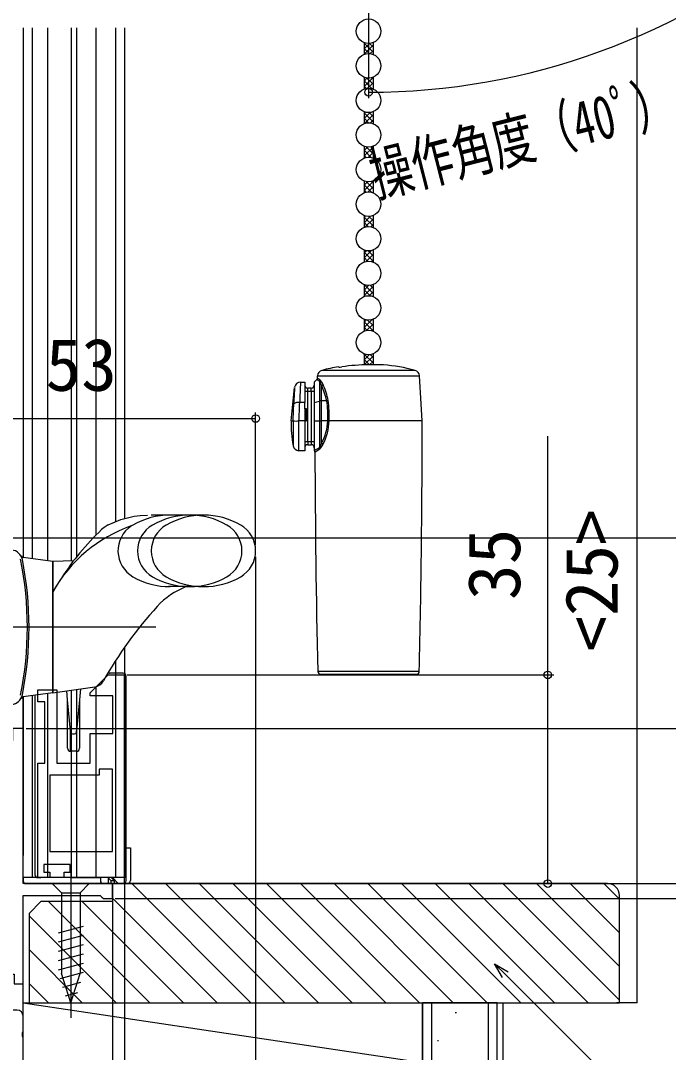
# Model space of a CAD drawing. Units: millimetres, scale not verified. Extents: x -525 to 525, y -783 to 778.
# Drawn here: x -250.4 to -141.8, y 69 to 242 of the extents above; entities that cross this region are included whole.
import ezdxf
from ezdxf.enums import TextEntityAlignment as Align

# ---------------------------------------------------------------- set-up
doc = ezdxf.new("R2010")
doc.units = ezdxf.units.MM
doc.header["$LTSCALE"] = 4
for name, color, linetype in [('0-2_YKK_11', 7, 'Continuous'), ('0-3_YKK_11E', 7, 'Continuous'), ('0-4_YKK_12', 2, 'Continuous'), ('0-5_YKK_13', 4, 'Continuous'), ('0-7_YKK_D', 6, 'Continuous'), ('0-9_YSS_K', 3, 'Continuous'), ('0-A_YSS_KE', 3, 'Continuous')]:
    doc.layers.add(name, color=color, linetype=linetype)
doc.styles.add('ＭＳ ゴシック', font='')
doc.styles.get('ＭＳ ゴシック').set_extended_font_data('MS Gothic')

msp = doc.modelspace()

# ---------------------------------------------------------------- linework, layer by layer
at = {"layer": '0-2_YKK_11'}
for points in [[(-251, 76.1), (-253.9, 76.1), (-253.9, 82.1), (-251.5, 82.1), (-251.5, 80.5), (-250, 80.5), (-250, 95.3), (-237.091, 95.3), (-236.796, 95.05), (-236.5, 94.8), (-235, 94.8), (-235, 97.3), (-250, 97.3), (-250, 123.3), (-251.8, 123.3), (-251.8, 121.3), (-260, 121.3), (-260, 118)], [(-364, 67.3), (-303.4, 67.3), (-303.4, 39.3), (-300, 39.3), (-300, 41.2), (-300.5, 41.7), (-301, 42.2), (-301, 67.3), (-250, 67.3), (-250, 71.542), (-250.12, 71.725), (-250.12, 72.275), (-250, 72.458), (-250, 75.1)]]:
    msp.add_lwpolyline(points, dxfattribs=at)
msp.add_arc((-251, 75.1), 1, 0.00001, 89.99999, dxfattribs=at)
at = {"layer": '0-3_YKK_11E'}
for points in [[(-233.031, 132.3), (-233.031, 97.3), (-234.031, 97.3), (-235.031, 98.3), (-243.131, 98.3), (-243.131, 99.2), (-242.131, 99.2), (-242.131, 100.5), (-246.531, 100.5), (-246.531, 99.2), (-245.531, 99.2), (-245.531, 98.3), (-247.531, 98.3), (-247.531, 117.5), (-246.331, 117.5), (-246.331, 127.8), (-247.531, 127.8), (-247.531, 129.8), (-244.331, 129.8), (-244.331, 117.5), (-238.731, 117.5), (-238.731, 122.5), (-234.931, 122.5), (-234.931, 128.8), (-238.731, 128.8), (-238.731, 129.3), (-235.731, 132.3)], [(-235.031, 102.7), (-235.031, 116.5), (-237.231, 116.5), (-237.231, 115.5), (-245.531, 115.5), (-245.531, 102.7)]]:
    msp.add_lwpolyline(points, close=True, dxfattribs=at)
at = {"layer": '0-4_YKK_12'}
for p, q in [((-250, 240.8), (-250, 152.003)), ((-248.5, 240.8), (-248.5, 151.79)), ((-245.9, 240.8), (-245.9, 151.426)), ((-241.95, 240.8), (-241.95, 151.406)), ((-241.05, 240.8), (-241.05, 152.065)), ((-237.8, 240.8), (-237.8, 155.731)), ((-234.5, 240.8), (-234.5, 158.018)), ((-233.003, 240.8), (-233.001, 158.569)), ((-233, 136.922), (-233, 98.3)), ((-234.5, 134.677), (-234.5, 98.3)), ((-241.05, 129.855), (-241.05, 98.3)), ((-237.8, 130.321), (-237.8, 98.3)), ((-250, 128.597), (-250, 102.003)), ((-250, 102.003), (-250, 128.597)), ((-248.5, 128.808), (-248.5, 98.3)), ((-245.9, 129.173), (-245.9, 98.3)), ((-241.95, 129.729), (-241.95, 98.3)), ((-233, 98.3), (-250, 98.3)), ((-250, 75.1), (-250, 81))]:
    msp.add_line(p, q, dxfattribs=at)
at = {"layer": '0-5_YKK_13'}
for p, q in [((-192.818, 238.342), (-192.818, 236.358)), ((-192.818, 238.183), (-192.701, 238.3)), ((-192.818, 238.238), (-191.318, 236.738)), ((-192.818, 237.285), (-191.895, 238.207)), ((-192.818, 236.386), (-191.318, 237.886)), ((-192.818, 237.34), (-191.976, 236.498)), ((-191.89, 238.208), (-191.318, 237.636)), ((-191.318, 238.342), (-191.318, 236.358)), ((-192.818, 236.442), (-192.757, 236.381)), ((-191.822, 236.485), (-191.318, 236.988)), ((-192.818, 232.542), (-192.818, 230.558)), ((-192.818, 230.998), (-191.318, 232.498)), ((-192.818, 231.896), (-192.301, 232.413)), ((-192.818, 231.952), (-191.48, 230.614)), ((-192.394, 232.426), (-191.318, 231.35)), ((-191.539, 232.469), (-191.318, 232.248)), ((-191.318, 232.542), (-191.318, 230.558)), ((-192.818, 231.054), (-192.432, 230.668)), ((-192.224, 230.694), (-191.318, 231.6)), ((-191.424, 230.596), (-191.318, 230.702)), ((-192.818, 226.742), (-192.818, 224.758)), ((-192.818, 226.508), (-192.644, 226.682)), ((-191.318, 226.742), (-191.318, 224.758)), ((-192.818, 225.61), (-191.812, 226.616)), ((-192.818, 226.564), (-191.318, 225.064)), ((-192.818, 225.666), (-192.052, 224.9)), ((-192.745, 224.785), (-191.318, 226.212)), ((-191.959, 226.603), (-191.318, 225.962)), ((-191.756, 224.876), (-191.318, 225.314)), ((-192.818, 224.768), (-192.811, 224.761)), ((-192.818, 220.942), (-192.818, 218.958)), ((-192.818, 219.324), (-191.318, 220.824)), ((-192.818, 220.222), (-192.234, 220.807)), ((-192.818, 220.278), (-191.582, 219.041)), ((-192.485, 220.843), (-191.318, 219.676)), ((-192.146, 219.099), (-191.318, 219.926)), ((-191.599, 220.854), (-191.318, 220.574)), ((-191.318, 220.942), (-191.318, 218.958)), ((-192.818, 219.38), (-192.494, 219.055)), ((-191.369, 218.977), (-191.318, 219.028)), ((-192.818, 215.142), (-192.818, 213.158)), ((-192.818, 213.524), (-191.318, 215.024)), ((-192.818, 214.422), (-192.234, 215.007)), ((-192.485, 215.043), (-191.318, 213.876)), ((-191.599, 215.054), (-191.318, 214.774)), ((-191.318, 215.142), (-191.318, 213.158)), ((-192.818, 214.478), (-191.582, 213.241)), ((-192.818, 213.58), (-192.494, 213.255)), ((-192.146, 213.299), (-191.318, 214.126)), ((-191.369, 213.177), (-191.318, 213.228)), ((-192.818, 209.342), (-192.818, 207.358)), ((-192.818, 209.034), (-192.586, 209.266)), ((-192.818, 208.136), (-191.725, 209.229)), ((-192.818, 209.09), (-191.318, 207.59)), ((-192.818, 208.192), (-192.126, 207.499)), ((-192.636, 207.42), (-191.318, 208.738)), ((-192.031, 209.2), (-191.318, 208.488)), ((-191.693, 207.465), (-191.318, 207.84)), ((-191.318, 209.342), (-191.318, 207.358)), ((-192.818, 203.542), (-192.818, 201.558)), ((-192.818, 202.221), (-191.581, 203.459)), ((-192.818, 203.119), (-192.493, 203.445)), ((-192.818, 203.175), (-191.318, 201.675)), ((-192.484, 201.657), (-191.318, 202.823)), ((-192.146, 203.401), (-191.318, 202.573)), ((-191.37, 203.523), (-191.318, 203.471)), ((-191.318, 203.542), (-191.318, 201.558)), ((-192.818, 202.277), (-192.234, 201.693)), ((-191.598, 201.645), (-191.318, 201.925)), ((-192.818, 197.742), (-192.818, 195.758)), ((-192.818, 197.731), (-192.81, 197.739)), ((-192.818, 196.833), (-192.051, 197.6)), ((-192.818, 195.935), (-191.318, 197.435)), ((-192.747, 197.716), (-191.318, 196.287)), ((-191.757, 197.624), (-191.318, 197.185)), ((-191.318, 197.742), (-191.318, 195.758)), ((-192.818, 196.889), (-191.813, 195.884)), ((-192.818, 195.991), (-192.645, 195.817)), ((-191.958, 195.897), (-191.318, 196.537)), ((-192.818, 191.942), (-192.818, 189.958)), ((-192.818, 190.547), (-191.479, 191.887)), ((-192.818, 191.445), (-192.431, 191.832)), ((-192.818, 191.501), (-191.318, 190.001)), ((-192.818, 190.603), (-192.302, 190.087)), ((-192.393, 190.074), (-191.318, 191.149)), ((-192.225, 191.806), (-191.318, 190.899)), ((-191.425, 191.904), (-191.318, 191.797)), ((-191.318, 191.942), (-191.318, 189.958)), ((-191.539, 190.03), (-191.318, 190.251)), ((-192.818, 186.142), (-192.818, 184.291)), ((-192.818, 186.057), (-192.756, 186.119)), ((-192.818, 186.113), (-191.318, 184.613)), ((-192.818, 185.159), (-191.975, 186.002)), ((-192.818, 185.215), (-191.896, 184.293)), ((-192.788, 184.291), (-191.318, 185.761)), ((-191.822, 186.015), (-191.318, 185.511)), ((-191.318, 186.142), (-191.318, 184.3)), ((-197.068, 183.917), (-197.068, 183.985)), ((-192.818, 184.317), (-192.793, 184.291)), ((-189.568, 184.3), (-192.068, 184.3)), ((-191.889, 184.292), (-191.318, 184.863)), ((-201.168, 181.404), (-200.73, 181.842)), ((-200.643, 182.033), (-200.614, 182.472)), ((-200.614, 182.472), (-183.522, 182.472)), ((-184.26, 183.37), (-199.877, 183.37)), ((-205.068, 174.904), (-204.466, 180.498)), ((-203.471, 181.404), (-202.768, 181.404)), ((-202.768, 181.404), (-202.768, 177.984)), ((-202.268, 179.904), (-202.268, 180.404)), ((-201.668, 180.404), (-202.268, 180.404)), ((-201.668, 179.904), (-201.668, 180.404)), ((-201.168, 181.404), (-201.168, 177.984)), ((-200.315, 181.595), (-200.315, 178.223)), ((-199.961, 178.264), (-199.961, 180.787)), ((-202.768, 179.904), (-202.268, 179.904)), ((-202.268, 171.404), (-202.268, 179.904)), ((-202.268, 179.904), (-201.668, 179.904)), ((-201.668, 179.904), (-201.168, 179.904)), ((-201.168, 177.984), (-200.315, 178.223)), ((-200.315, 178.223), (-200.315, 174.904)), ((-199.084, 178.264), (-199.961, 178.264)), ((-199.961, 174.904), (-199.961, 178.264)), ((-202.768, 176.904), (-202.768, 174.904)), ((-201.168, 177.984), (-201.168, 174.904)), ((-205.068, 174.904), (-204.722, 174.904)), ((-204.722, 174.904), (-204.722, 174.904)), ((-204.722, 174.904), (-204.722, 170.739)), ((-203.736, 174.9), (-203.735, 174.904)), ((-203.736, 169.904), (-203.736, 174.9)), ((-202.768, 174.904), (-203.735, 174.904)), ((-202.768, 174.904), (-202.768, 169.904)), ((-201.168, 174.904), (-200.315, 174.904)), ((-201.168, 174.904), (-201.168, 169.904)), ((-200.315, 174.904), (-199.961, 174.904)), ((-200.315, 174.904), (-200.315, 170.382)), ((-198.909, 174.904), (-199.961, 174.904)), ((-199.961, 171.145), (-199.961, 174.904)), ((-198.909, 174.904), (-198.689, 174.904)), ((-183.068, 174.904), (-198.688, 174.904)), ((-202.268, 171.404), (-202.768, 171.404)), ((-202.268, 171.404), (-202.268, 170.904)), ((-201.668, 171.404), (-201.668, 170.904)), ((-201.168, 171.404), (-201.668, 171.404)), ((-202.768, 169.904), (-203.736, 169.904)), ((-202.268, 170.904), (-201.668, 170.904)), ((-201.148, 169.884), (-201.168, 169.904)), ((-219.75, 159.1), (-228.501, 159.1)), ((-236.845, 156.663), (-236.838, 156.667)), ((-245, 151.3), (-249.987, 152.001)), ((-241.548, 151.42), (-245, 151.3)), ((-245, 151.3), (-245, 129.3)), ((-245, 129.3), (-245, 151.3)), ((-227.745, 140.3), (-277.779, 140.3)), ((-235.492, 132.6), (-235.773, 132.6)), ((-235.492, 132.6), (-235.431, 132.6)), ((-235.492, 132.597), (-235.492, 132.6)), ((-233.231, 132.6), (-235.431, 132.6)), ((-232.731, 97.8), (-232.731, 132.1)), ((-183.557, 132.893), (-200.58, 132.893)), ((-200.08, 132.404), (-184.057, 132.404)), ((-245, 129.3), (-237.991, 130.285)), ((-240.353, 129.953), (-240.531, 128.112)), ((-245, 129.3), (-249.987, 128.599)), ((-248.031, 128.874), (-248.031, 98.8)), ((-242.531, 128.112), (-242.676, 129.627)), ((-242.531, 120), (-242.531, 128.112)), ((-240.531, 128.112), (-241.031, 122.92)), ((-240.531, 128.112), (-240.531, 120)), ((-242.031, 122.92), (-242.007, 122.672)), ((-241.054, 122.672), (-241.031, 122.92)), ((-241.031, 122.92), (-241.031, 119.5)), ((-241.708, 122.4), (-241.353, 122.4)), ((-241.031, 119.5), (-242.031, 119.5)), ((-233, 103.3), (-232, 103.3)), ((-232.8, 103.3), (-232.8, 98.3)), ((-232, 103.3), (-232, 97.8)), ((-242, 99.8), (-242, 74.8)), ((-237.6, 98.3), (-250, 98.3)), ((-250, 98.3), (-250, 97.8)), ((-249.5, 97.3), (-232.5, 97.3)), ((-247.531, 98.3), (-247.426, 98.3)), ((-247.426, 98.3), (-247.168, 98.3)), ((-247.168, 98.3), (-247.031, 98.3)), ((-242.131, 98.3), (-241.631, 98.3)), ((-241.631, 98.3), (-237.031, 98.3)), ((-238.9, 97.3), (-240.45, 95.75)), ((-235.257, 98.3), (-237.031, 98.3)), ((-237.031, 98.3), (-237.031, 97.8)), ((-236.531, 97.3), (-235.755, 97.3)), ((-235.782, 98.3), (-235.755, 98.274)), ((-235.256, 97.8), (-234.731, 97.8)), ((-235.256, 97.3), (-235.256, 97.8)), ((-235.256, 97.3), (-234.731, 97.3)), ((-234.731, 97.8), (-235.031, 98.1)), ((-232.8, 98.3), (-234.7, 98.3)), ((-243.55, 95.75), (-243.55, 82.216)), ((-240.45, 95.75), (-240.45, 82.216)), ((-239.9, 90.131), (-244.1, 89.006)), ((-239.9, 88.579), (-244.1, 87.453)), ((-239.9, 87.026), (-244.1, 85.9)), ((-239.9, 85.473), (-244.1, 84.347)), ((-239.9, 83.92), (-244.1, 82.794)), ((-239.9, 82.367), (-243.841, 81.311)), ((-242, 77.3), (-243.55, 82.216)), ((-242, 77.3), (-243.55, 82.216)), ((-242, 77.3), (-240.45, 82.216)), ((-240.353, 80.692), (-243.39, 79.879)), ((-240.888, 78.996), (-242.938, 78.447))]:
    msp.add_line(p, q, dxfattribs=at)
for points in [[(-200.73, 181.841), (-200.731, 181.842), (-200.704, 181.824), (-200.626, 181.775), (-200.496, 181.696), (-200.315, 181.595)], [(-200.242, 181.762), (-200.537, 181.956), (-200.616, 182.013), (-200.643, 182.034), (-200.643, 182.033)], [(-200.315, 181.595), (-200.156, 181.307), (-199.961, 180.787)], [(-204.577, 178.555), (-204.585, 178.367), (-204.608, 177.77)], [(-201.668, 179.904), (-201.668, 171.404), (-202.268, 171.404)], [(-202.768, 176.904), (-202.768, 177.984), (-203.614, 177.984)], [(-202.768, 174.904), (-202.468, 174.904), (-202.468, 176.904), (-202.768, 176.904)], [(-200.315, 170.382), (-200.598, 170.236), (-200.827, 170.1), (-201, 169.987), (-201.109, 169.912), (-201.148, 169.885), (-201.144, 169.888)], [(-201.057, 169.676), (-201.06, 169.674), (-201.022, 169.704), (-200.923, 169.781), (-200.764, 169.9), (-200.539, 170.051), (-200.254, 170.219)], [(-199.961, 171.145), (-200.157, 170.648), (-200.315, 170.382)], [(-235.714, 157.448), (-233.632, 158.365), (-231.378, 158.929), (-230.37, 159.056), (-229.156, 159.112)], [(-235.723, 157.448), (-235.9, 157.347), (-236.074, 157.24), (-236.244, 157.128), (-236.411, 157.009), (-236.632, 156.84), (-236.846, 156.66)], [(-235.723, 157.448), (-235.9, 157.347), (-236.074, 157.24), (-236.244, 157.128), (-236.411, 157.009), (-236.632, 156.84), (-236.838, 156.667)], [(-219.75, 147.1), (-222.634, 147.1), (-225.625, 147.1)], [(-242.031, 119.5), (-242.031, 122.92), (-242.531, 128.112)], [(-238.9, 97.3), (-245.1, 97.3), (-243.55, 95.75), (-240.45, 95.75)], [(-235.755, 98.274), (-235.755, 97.3), (-235.256, 97.3)], [(-235.031, 98.1), (-235.031, 98.074), (-235.257, 98.3)], [(-234.731, 97.8), (-234.731, 97.3), (-233.231, 97.3)]]:
    msp.add_lwpolyline(points, dxfattribs=at)
for centre in [(-192.068, 240.25), (-192.068, 234.45), (-192.068, 228.65), (-192.068, 222.85), (-192.068, 217.05), (-192.068, 211.25), (-192.068, 205.45), (-192.068, 199.65), (-192.068, 193.85), (-192.068, 188.05)]:
    msp.add_circle(centre, 2.05, dxfattribs=at)
for centre, radius, start, end in [((-192.068, 154.404), 30, 99.59407, 105.08664), ((-196.997, 186.048), 2.132, 268.08066, 281.59628), ((-192.068, 154.404), 29.896, 90, 98.65727), ((-192.068, 154.404), 30, 74.91336, 85.21981), ((-200.943, 182.054), 0.3, 315.0979, 356.08699), ((-199.616, 182.405), 1, 105.08664, 176.13121), ((-200.557, 181.799), 0.317, 319.82581, 353.2347), ((-201.465, 180.325), 1.887, 20.43392, 49.59767), ((-184.52, 182.405), 1, 3.86879, 74.91336), ((-682.383, 148.736), 500, 3, 3.86879), ((-164.884, 177.243), 39.715, 175.2981, 178.10674), ((-203.476, 180.408), 0.993, 89.78669, 171.37531), ((-120.108, 176.191), 83.525, 176.43261, 178.76977), ((-202.268, 180.904), 0.5, 180, 270), ((-201.668, 180.904), 0.5, 270, 0), ((-200.041, 181.172), 0.392, 281.81457, 331.4072), ((-208.067, 176.557), 9.144, 10.76461, 27.56232), ((-208.888, 176.602), 10.182, 9.77589, 25.49037), ((-199.981, 176.891), 1.373, 89.16916, 104.06203), ((-212.773, 175.869), 13.896, 356.0829, 9.92597), ((-199.191, 179.072), 0.815, 277.55365, 294.48996), ((-213.712, 175.897), 15.056, 356.21989, 9.30203), ((-448.862, 186.062), 244.395, 357.38327, 358.05567), ((-203.865, 176.735), 1.274, 78.62238, 125.68459), ((-477.702, 187.187), 274.243, 357.43298, 358.07696), ((-179.818, 174.904), 25.25, 180, 189.49424), ((-204.208, 180.359), 5.479, 264.61081, 274.93912), ((-207.054, 175.157), 8.149, 330.51023, 358.22402), ((-207.65, 175.111), 8.964, 332.39787, 358.6776), ((-211.751, 174.904), 12.842, 0, 0.06834), ((-199.338, 167.147), 7.784, 85.21078, 86.83674), ((-1989.568, 174.904), 1806.5, 358.66742, 0), ((-203.736, 170.904), 1, 189.49424, 270), ((-202.268, 170.404), 0.5, 90, 180), ((-201.668, 170.404), 0.5, 0, 90), ((-201.361, 169.673), 0.3, 0.59396, 44.70299), ((1605.432, 174.904), 1806.5, 180.16582, 181.33258), ((-200.586, 170.188), 0.333, 5.33754, 35.61), ((-201.319, 171.58), 1.728, 308.05524, 338.92488), ((-200.08, 170.717), 0.445, 32.84838, 74.50016), ((-225.339, 146.569), 12.531, 90, 119.86283), ((-222.049, 146.569), 12.531, 60.13717, 119.86283), ((-219.75, 146.569), 12.531, 90, 119.86283), ((-219.75, 146.569), 12.531, 60.13717, 90), ((-224.09, 134.67), 23.9, 108.95566, 151.0326), ((-207.3, 125.42), 43, 133.40017, 147.51539), ((-229.089, 153.1), 5, 123.24149, 240.13717), ((-229.089, 153.1), 5, 119.86283, 123.24149), ((-225.799, 153.1), 5, 119.86283, 240.13717), ((-223.5, 153.1), 5, 119.86283, 240.13717), ((-218.299, 153.1), 5, 299.86283, 60.13717), ((-216, 153.1), 5, 299.86283, 60.13717), ((-252.085, 151.25), 2, 11.31689, 85), ((-307.08, 140.3), 57.8, 348.63714, 11.36286), ((-249.917, 152.496), 0.5, 209.89723, 262), ((-306.8, 140.3), 57.8, 348.68311, 11.31689), ((-225.339, 159.631), 12.531, 240.13717, 270), ((-222.049, 159.631), 12.531, 240.13717, 299.86283), ((-217.931, 134.981), 13, 111.21039, 137.46476), ((-219.75, 159.631), 12.531, 240.13717, 270), ((-219.75, 159.631), 12.531, 270, 299.86283), ((-178.877, 99.15), 66, 137.46476, 150.85713), ((-233.231, 132.1), 0.5, 0.03924, 89.96081), ((-200.08, 132.904), 0.5, 181.33258, 270), ((-184.057, 132.904), 0.5, 270, 358.66742), ((-238.269, 132.266), 2, 278, 330.85713), ((-252.085, 129.35), 2, 275, 348.68311), ((-249.917, 128.104), 0.5, 98, 150.10277), ((-241.708, 122.7), 0.3, 185.5, 270), ((-241.353, 122.7), 0.3, 270, 354.5), ((-242.031, 120), 0.5, 180, 270), ((-241.031, 120), 0.5, 270, 0), ((-249.5, 97.8), 0.5, 180, 270), ((-236.531, 97.8), 0.5, 180, 270), ((-233.231, 97.8), 0.5, 270, 0), ((-232.5, 97.8), 0.5, 270, 0)]:
    msp.add_arc(centre, radius, start, end, dxfattribs=at)
for centre, major_axis, ratio, start_param, end_param in [((-233.231, 132.1), (-0.527, 0), 0.948965, 4.7110867, 4.712389), ((-247.531, 98.8), (0.5, 0), 0.999962, 3.1415927, 4.712389), ((-247.426, 98.8), (-0.5, 0), 0.999962, 1.5620697, 1.5707963), ((-235.755, 98.3), (-0.5, 0.5), 0.026186, 1.5969763, 3.1154127)]:
    msp.add_ellipse(centre, major_axis=major_axis, ratio=ratio, start_param=start_param, end_param=end_param, dxfattribs=at)
at = {"layer": '0-7_YKK_D'}
for p, q in [((-192.068, 294.3), (-192.068, 229.02)), ((-264, 175.3), (-211, 175.3)), ((-211, 154.1), (-211, 176.3)), ((-264, 155.3), (-78, 155.3)), ((-211, 152.1), (-211, -1.7)), ((-232.531, 132.3), (-161, 132.3)), ((-249.5, 123.3), (-78, 123.3)), ((-249.5, 123.3), (-98, 123.3)), ((-230, 123.3), (-78, 123.3)), ((-233.686, 97.3), (-161, 97.3)), ((-233.498, 97.3), (-78, 97.3)), ((-233.498, 97.3), (-58, 97.3)), ((-233.498, 97.3), (-78, 97.3)), ((-233.498, 97.3), (-58, 97.3)), ((-233.498, 97.3), (-118, 97.3)), ((-233, 97.3), (-233, 18.3)), ((-235, 94.3), (-235, 18.3)), ((-235, 94.3), (-235, -1.7)), ((-235, 94.298), (-235, -1.7)), ((-234.55, 94.8), (-78, 94.8))]:
    msp.add_line(p, q, dxfattribs=at)
for points in [[(-162, 97.3), (-162, 132.3), (-162, 172.327)], [(-169.604, 81.564), (-170.924, 83.85), (-168.638, 82.53)], [(-170.924, 83.85), (-169.121, 82.047), (-106.374, 19.3), (-49.519, 19.3)]]:
    msp.add_lwpolyline(points, dxfattribs=at)
for centre in [(-192.068, 230.02), (-211, 175.3), (-162, 132.3), (-162, 97.3)]:
    msp.add_circle(centre, 0.637, dxfattribs=at)
msp.add_arc((-192.068, 343.746), 113.725, 270, 310, dxfattribs=at)
at = {"layer": '0-9_YSS_K'}
for p, q in [((-147, 77.3), (-147, 240.8)), ((-231.79, 97.3), (-211.79, 77.3)), ((-226.133, 97.3), (-206.133, 77.3)), ((-220.476, 97.3), (-200.476, 77.3)), ((-214.819, 97.3), (-194.819, 77.3)), ((-209.162, 97.3), (-189.162, 77.3)), ((-203.505, 97.3), (-183.505, 77.3)), ((-197.849, 97.3), (-177.849, 77.3)), ((-192.192, 97.3), (-172.192, 77.3)), ((-186.535, 97.3), (-166.535, 77.3)), ((-180.878, 97.3), (-160.878, 77.3)), ((-175.221, 97.3), (-155.221, 77.3)), ((-169.564, 97.3), (-150, 77.735)), ((-163.907, 97.3), (-150, 83.392)), ((-158.251, 97.3), (-150, 89.049)), ((-152.594, 97.3), (-150, 94.706)), ((-245.76, 94.3), (-228.76, 77.3)), ((-240.103, 94.3), (-223.103, 77.3)), ((-235, 94.853), (-217.447, 77.3)), ((-249, 91.883), (-234.417, 77.3)), ((-249, 86.226), (-240.074, 77.3)), ((-249, 80.569), (-245.731, 77.3)), ((-181.5, 77.3), (-181.5, -67.7)), ((-172, 77.3), (-172, -67.7)), ((-169.5, -67.7), (-169.5, 77.3)), ((-147, 77.3), (-150.5, 77.3)), ((-177.531, 75.691), (-177.331, 75.691)), ((-180.514, 70.97), (-180.314, 70.97))]:
    msp.add_line(p, q, dxfattribs=at)
for points in [[(-250, 77.3), (-183, 77.3), (-183, 67.3)], [(-250, 67.3), (-250, 77.3), (-183, 67.3)]]:
    msp.add_lwpolyline(points, dxfattribs=at)
at = {"layer": '0-A_YSS_KE'}
for p, q in [((-183, -67.7), (-183, 77.3)), ((-170.5, 77.3), (-183, 77.3)), ((-170.5, -67.7), (-170.5, 77.3))]:
    msp.add_line(p, q, dxfattribs=at)
for points in [[(-152, 97.3), (-235, 97.3), (-235, 94.3), (-247, 94.3), (-249, 92.3), (-249, 77.3)], [(-249, 77.3), (-150, 77.3), (-150, 95.3)]]:
    msp.add_lwpolyline(points, dxfattribs=at)
msp.add_arc((-152, 95.3), 2, 0.00001, 89.99999, dxfattribs=at)

# ---------------------------------------------------------------- texts
at = {"layer": '0-7_YKK_D', "style": 'ＭＳ ゴシック', "width": 0.7}
msp.add_text('操作角度（40ﾟ）', height=7.331, rotation=14.278, dxfattribs=at).set_placement((-190.164, 210.237), align=Align.BOTTOM_LEFT)
at = {"layer": '0-7_YKK_D', "style": 'ＭＳ ゴシック'}
msp.add_text('53', height=8.798, dxfattribs=at).set_placement((-246.227, 177.3), align=Align.BOTTOM_LEFT)
for s, p in [('<25>', (-147.659, 136.168)), ('35', (-164, 144.861))]:
    msp.add_text(s, height=8.798, rotation=90, dxfattribs=at).set_placement(p, align=Align.BOTTOM_LEFT)

doc.saveas('drawing.dxf')
